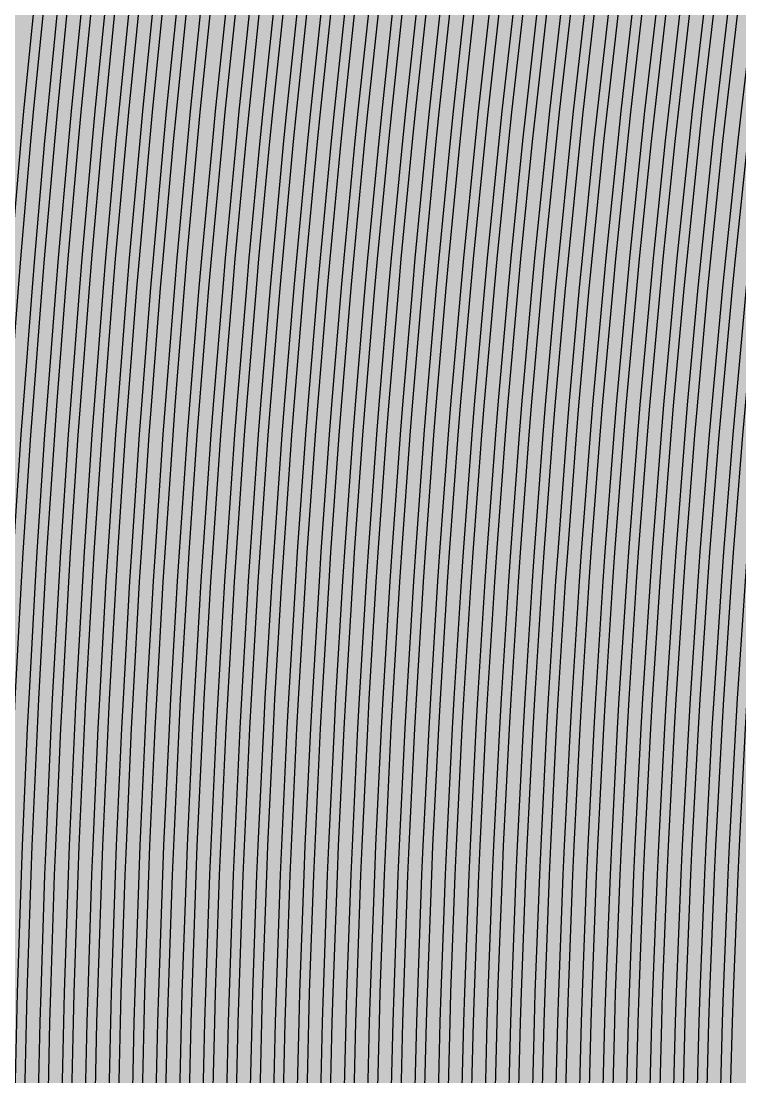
# Model space of a CAD drawing. Header units: metres. Extents: x -7220 to 10980, y -29667 to 1833.
# Drawn here: x 2803.8 to 2956.8, y -17628.4 to -17403.7 of the extents above; entities that cross this region are included whole.
import ezdxf

# ---------------------------------------------------------------- set-up
doc = ezdxf.new("R2010")
doc.units = ezdxf.units.M
doc.layers.add('Metal1', color=4, linetype='CONTINUOUS')
doc.layers.add('Polyimide', color=7, linetype='CONTINUOUS')

msp = doc.modelspace()

# ---------------------------------------------------------------- hatches: boundary and pattern name
at = {"layer": 'Polyimide'}
msp.add_hatch(color=7, dxfattribs=at).paths.add_polyline_path([(4099.45, -13861.55), (4142.64, -14152.77), (4214.18, -14438.35), (4313.36, -14715.55), (4439.24, -14981.69), (4590.59, -15234.21), (4765.97, -15470.68), (4963.68, -15688.82), (5181.82, -15886.53), (5418.29, -16061.91), (5670.81, -16213.26), (5936.95, -16339.14), (6214.15, -16438.32), (6499.73, -16509.85), (6790.95, -16553.05), (7085, -16567.5), (9980.38, -16567.5), (10058.79, -16571.35), (10136.45, -16582.87), (10212.6, -16601.95), (10286.52, -16628.4), (10357.49, -16661.96), (10424.83, -16702.32), (10487.89, -16749.09), (10546.06, -16801.81), (10598.78, -16859.98), (10645.55, -16923.04), (10685.91, -16990.38), (10719.48, -17061.35), (10745.93, -17135.27), (10765, -17211.43), (10776.52, -17289.08), (10780.38, -17367.5), (10780.38, -21957.3), (10741.61, -22012.91), (10705.97, -22070.59), (10673.58, -22130.14), (10644.53, -22191.39), (10618.92, -22254.16), (10596.82, -22318.25), (10578.3, -22383.46), (10563.41, -22449.6), (10552.21, -22516.46), (10544.72, -22583.84), (10540.97, -22651.53), (10540.97, -22719.32), (10544.72, -22787.01), (10552.21, -22854.38), (10563.41, -22921.24), (10578.3, -22987.38), (10596.82, -23052.6), (10618.92, -23116.68), (10644.53, -23179.45), (10673.58, -23240.71), (10705.97, -23300.26), (10741.61, -23357.93), (10780.38, -23413.54), (10780.38, -28667.5), (10776.52, -28745.91), (10765, -28823.57), (10745.93, -28899.73), (10719.48, -28973.65), (10685.91, -29044.62), (10645.55, -29111.96), (10598.78, -29175.01), (10546.06, -29233.19), (10487.89, -29285.91), (10424.83, -29332.68), (10357.49, -29373.04), (10286.52, -29406.6), (10212.6, -29433.05), (10136.45, -29452.13), (10058.79, -29463.65), (9980.38, -29467.5), (-6219.63, -29467.5), (-6298.04, -29463.65), (-6375.7, -29452.13), (-6451.85, -29433.05), (-6525.77, -29406.6), (-6596.74, -29373.04), (-6664.08, -29332.68), (-6727.14, -29285.91), (-6785.31, -29233.19), (-6838.03, -29175.01), (-6884.8, -29111.96), (-6925.16, -29044.62), (-6958.73, -28973.65), (-6985.18, -28899.73), (-7004.25, -28823.57), (-7015.77, -28745.91), (-7019.63, -28667.5), (-7019.63, -23426.32), (-6979.36, -23370.07), (-6942.33, -23311.63), (-6908.66, -23251.2), (-6878.45, -23188.96), (-6851.81, -23125.12), (-6828.81, -23059.88), (-6809.53, -22993.44), (-6794.04, -22926.02), (-6782.37, -22857.83), (-6774.57, -22789.09), (-6770.67, -22720.02), (-6770.67, -22650.84), (-6774.57, -22581.77), (-6782.37, -22513.03), (-6794.04, -22444.84), (-6809.53, -22377.42), (-6828.81, -22310.98), (-6851.81, -22245.74), (-6878.45, -22181.89), (-6908.66, -22119.66), (-6942.33, -22059.22), (-6979.36, -22000.79), (-7019.63, -21944.54), (-7019.63, -17367.5), (-7015.77, -17289.08), (-7004.25, -17211.43), (-6985.18, -17135.27), (-6958.73, -17061.35), (-6925.16, -16990.38), (-6884.8, -16923.04), (-6838.03, -16859.98), (-6785.31, -16801.81), (-6727.14, -16749.09), (-6664.08, -16702.32), (-6596.74, -16661.96), (-6525.77, -16628.4), (-6451.85, -16601.95), (-6375.7, -16582.87), (-6298.04, -16571.35), (-6219.63, -16567.5), (-3314, -16567.5), (-3019.95, -16553.05), (-2728.73, -16509.85), (-2443.15, -16438.32), (-2165.95, -16339.14), (-1899.81, -16213.26), (-1647.29, -16061.91), (-1410.82, -15886.53), (-1192.68, -15688.82), (-994.97, -15470.68), (-819.59, -15234.21), (-668.24, -14981.69), (-542.36, -14715.55), (-443.18, -14438.35), (-371.64, -14152.77), (-328.45, -13861.55), (-314, -13567.5), (-314, -13373.48), (-317.45, -13328.11), (-327.72, -13283.78), (-344.58, -13241.52), (-367.63, -13202.3), (-396.35, -13167.01), (-430.08, -13136.47), (-468.03, -13111.38), (-509.35, -13092.32), (-509.35, -13092.32), (-578.18, -13061.27), (-642.2, -13021.24), (-700.26, -12972.96), (-751.3, -12917.31), (-794.39, -12855.3), (-828.74, -12788.06), (-853.73, -12716.8), (-868.91, -12642.84), (-874, -12567.5), (-868.91, -12492.16), (-853.73, -12418.19), (-828.74, -12346.94), (-794.39, -12279.7), (-751.3, -12217.69), (-700.26, -12162.04), (-642.2, -12113.76), (-578.18, -12073.73), (-509.35, -12042.68), (-509.35, -12042.68), (-468.03, -12023.62), (-430.08, -11998.53), (-396.35, -11967.99), (-367.63, -11932.7), (-344.58, -11893.47), (-327.72, -11851.21), (-317.45, -11806.89), (-314, -11761.52), (-314, -11074.31), (-317.45, -11028.94), (-327.72, -10984.62), (-344.58, -10942.36), (-367.63, -10903.13), (-396.35, -10867.84), (-430.08, -10837.3), (-468.03, -10812.21), (-509.35, -10793.16), (-509.35, -10793.16), (-578.18, -10762.1), (-642.2, -10722.07), (-700.26, -10673.8), (-751.3, -10618.15), (-794.39, -10556.13), (-828.74, -10488.89), (-853.73, -10417.64), (-868.91, -10343.67), (-874, -10268.33), (-868.91, -10192.99), (-853.73, -10119.03), (-828.74, -10047.77), (-794.39, -9980.53), (-751.3, -9918.52), (-700.26, -9862.87), (-642.2, -9814.59), (-578.18, -9774.56), (-509.35, -9743.51), (-509.35, -9743.51), (-468.03, -9724.45), (-430.08, -9699.36), (-396.35, -9668.82), (-367.63, -9633.53), (-344.58, -9594.31), (-327.72, -9552.05), (-317.45, -9507.72), (-314, -9462.35), (-314, -8775.14), (-317.45, -8729.78), (-327.72, -8685.45), (-344.58, -8643.19), (-367.63, -8603.96), (-396.35, -8568.68), (-430.08, -8538.14), (-468.03, -8513.05), (-509.35, -8493.99), (-509.35, -8493.99), (-578.18, -8462.94), (-642.2, -8422.91), (-700.26, -8374.63), (-751.3, -8318.98), (-794.39, -8256.97), (-828.74, -8189.73), (-853.73, -8118.47), (-868.91, -8044.5), (-874, -7969.17), (-868.91, -7893.83), (-853.73, -7819.86), (-828.74, -7748.61), (-794.39, -7681.36), (-751.3, -7619.35), (-700.26, -7563.7), (-642.2, -7515.42), (-578.18, -7475.4), (-509.35, -7444.34), (-509.35, -7444.34), (-468.03, -7425.28), (-430.08, -7400.2), (-396.35, -7369.66), (-367.63, -7334.37), (-344.58, -7295.14), (-327.72, -7252.88), (-317.45, -7208.56), (-314, -7163.19), (-314, -6475.98), (-317.45, -6430.61), (-327.72, -6386.29), (-344.58, -6344.02), (-367.63, -6304.8), (-396.35, -6269.51), (-430.08, -6238.97), (-468.03, -6213.88), (-509.35, -6194.82), (-509.35, -6194.82), (-578.18, -6163.77), (-642.2, -6123.74), (-700.26, -6075.46), (-751.3, -6019.81), (-794.39, -5957.8), (-828.74, -5890.56), (-853.73, -5819.31), (-868.91, -5745.34), (-874, -5670), (-868.91, -5594.66), (-853.73, -5520.69), (-828.74, -5449.44), (-794.39, -5382.2), (-751.3, -5320.19), (-700.26, -5264.54), (-642.2, -5216.26), (-578.18, -5176.23), (-509.35, -5145.18), (-509.35, -5145.18), (-468.03, -5126.12), (-430.08, -5101.03), (-396.35, -5070.49), (-367.63, -5035.2), (-344.58, -4995.98), (-327.72, -4953.71), (-317.45, -4909.39), (-314, -4864.02), (-314, 380), (-314, 1532.5), (-269, 1532.5), (-268.78, 1525.63), (-268.1, 1518.79), (-266.98, 1512.02), (-265.42, 1505.32), (-263.43, 1498.75), (-261.01, 1492.32), (-258.17, 1486.06), (-254.93, 1480), (-251.3, 1474.17), (-247.3, 1468.58), (-242.94, 1463.27), (-238.25, 1458.25), (-233.23, 1453.56), (-227.92, 1449.2), (-222.33, 1445.2), (-216.5, 1441.57), (-210.44, 1438.33), (-204.18, 1435.49), (-197.75, 1433.07), (-191.18, 1431.08), (-184.48, 1429.52), (-177.71, 1428.4), (-170.87, 1427.72), (-164, 1427.5), (-157.13, 1427.72), (-150.29, 1428.4), (-143.52, 1429.52), (-136.82, 1431.08), (-130.25, 1433.07), (-123.82, 1435.49), (-117.56, 1438.33), (-111.5, 1441.57), (-105.67, 1445.2), (-100.08, 1449.2), (-94.77, 1453.56), (-89.75, 1458.25), (-85.06, 1463.27), (-80.7, 1468.58), (-76.7, 1474.17), (-73.07, 1480), (-69.83, 1486.06), (-66.99, 1492.32), (-64.57, 1498.75), (-62.58, 1505.32), (-61.02, 1512.02), (-59.9, 1518.79), (-59.22, 1525.63), (-59, 1532.5), (1786, 1532.5), (3835, 1532.5), (3835.21, 1539.04), (3835.86, 1545.55), (3836.92, 1552.01), (3838.41, 1558.38), (3840.31, 1564.64), (3842.61, 1570.77), (3845.31, 1576.73), (3848.4, 1582.5), (3851.85, 1588.06), (3855.66, 1593.38), (3859.82, 1598.43), (3864.29, 1603.21), (3869.07, 1607.68), (3874.12, 1611.84), (3879.44, 1615.65), (3885, 1619.1), (3890.77, 1622.19), (3896.73, 1624.89), (3902.86, 1627.19), (3909.12, 1629.09), (3915.49, 1630.58), (3921.95, 1631.64), (3928.46, 1632.29), (3935, 1632.5), (3941.54, 1632.29), (3948.05, 1631.64), (3954.51, 1630.58), (3960.88, 1629.09), (3967.14, 1627.19), (3973.27, 1624.89), (3979.23, 1622.19), (3985, 1619.1), (3990.56, 1615.65), (3995.88, 1611.84), (4000.93, 1607.68), (4005.71, 1603.21), (4010.18, 1598.43), (4014.34, 1593.38), (4018.15, 1588.06), (4021.6, 1582.5), (4024.69, 1576.73), (4027.39, 1570.77), (4029.69, 1564.64), (4031.59, 1558.38), (4033.08, 1552.01), (4034.14, 1545.55), (4034.79, 1539.04), (4035, 1532.5), (4085, 1532.5), (4085, 380), (4085, 330), (4085, -4864.02), (4088.45, -4909.39), (4098.72, -4953.71), (4115.58, -4995.98), (4138.63, -5035.2), (4167.35, -5070.49), (4201.08, -5101.03), (4239.03, -5126.12), (4280.35, -5145.18), (4280.35, -5145.18), (4349.18, -5176.23), (4413.2, -5216.26), (4471.26, -5264.54), (4522.3, -5320.19), (4565.39, -5382.2), (4599.74, -5449.44), (4624.73, -5520.69), (4639.91, -5594.66), (4645, -5670), (4639.91, -5745.34), (4624.73, -5819.31), (4599.74, -5890.56), (4565.39, -5957.8), (4522.3, -6019.81), (4471.26, -6075.46), (4413.2, -6123.74), (4349.18, -6163.77), (4280.35, -6194.82), (4239.03, -6213.88), (4201.08, -6238.97), (4167.35, -6269.51), (4138.63, -6304.8), (4115.58, -6344.02), (4098.72, -6386.29), (4088.45, -6430.61), (4085, -6475.98), (4085, -13567.5), (4099.45, -13861.55)])

# ---------------------------------------------------------------- linework, layer by layer
at = {"layer": 'Metal1'}
for points in [[(2791.88, -18191.69), (2791.88, -17704.18), (2791.94, -17679.19), (2791.98, -17672.93), (2792.25, -17647.94), (2792.35, -17641.68), (2792.89, -17616.69), (2793.06, -17610.43), (2793.87, -17585.44), (2794.11, -17579.18), (2795.19, -17554.19), (2795.49, -17547.93), (2796.85, -17522.94), (2797.22, -17516.68), (2798.84, -17491.69), (2799.29, -17485.42), (2801.18, -17460.44), (2801.69, -17454.17), (2803.86, -17429.19), (2804.44, -17422.92), (2806.89, -17397.94)], [(2808.88, -17398.14), (2806.43, -17423.11), (2805.86, -17429.36), (2803.69, -17454.34), (2803.18, -17460.59), (2801.28, -17485.57), (2800.84, -17491.82), (2799.22, -17516.8), (2798.84, -17523.05), (2797.49, -17548.03), (2797.19, -17554.28), (2796.1, -17579.26), (2795.87, -17585.51), (2795.06, -17610.49), (2794.89, -17616.74), (2794.35, -17641.72), (2794.25, -17647.96), (2793.98, -17672.95), (2793.94, -17679.19), (2793.88, -17704.18), (2793.88, -18191.69)], [(2796.88, -18191.69), (2796.88, -17704.18), (2796.94, -17679.19), (2796.98, -17672.93), (2797.25, -17647.94), (2797.35, -17641.68), (2797.89, -17616.69), (2798.06, -17610.43), (2798.88, -17585.44), (2799.12, -17579.18), (2800.2, -17554.19), (2800.51, -17547.93), (2801.87, -17522.94), (2802.25, -17516.68), (2803.88, -17491.69), (2804.32, -17485.42), (2806.23, -17460.44), (2806.74, -17454.17), (2808.92, -17429.19), (2809.5, -17422.92), (2811.96, -17397.93)], [(2813.95, -17398.14), (2811.49, -17423.11), (2810.91, -17429.36), (2808.73, -17454.34), (2808.22, -17460.59), (2806.32, -17485.57), (2805.87, -17491.82), (2804.24, -17516.8), (2803.87, -17523.05), (2802.51, -17548.03), (2802.2, -17554.28), (2801.12, -17579.26), (2800.88, -17585.51), (2800.06, -17610.49), (2799.89, -17616.74), (2799.35, -17641.72), (2799.25, -17647.96), (2798.98, -17672.95), (2798.94, -17679.19), (2798.88, -17704.18), (2798.88, -18191.69)], [(2801.88, -18191.69), (2801.88, -17704.18), (2801.94, -17679.19), (2801.98, -17672.93), (2802.25, -17647.94), (2802.35, -17641.68), (2802.9, -17616.69), (2803.07, -17610.43), (2803.89, -17585.44), (2804.13, -17579.18), (2805.22, -17554.19), (2805.53, -17547.93), (2806.89, -17522.94), (2807.27, -17516.67), (2808.91, -17491.69), (2809.36, -17485.42), (2811.27, -17460.44), (2811.79, -17454.17), (2813.98, -17429.18), (2814.57, -17422.92), (2817.03, -17397.93)], [(2819.02, -17398.14), (2816.56, -17423.11), (2815.97, -17429.37), (2813.78, -17454.34), (2813.27, -17460.59), (2811.35, -17485.57), (2810.91, -17491.82), (2809.27, -17516.8), (2808.89, -17523.05), (2807.53, -17548.03), (2807.22, -17554.28), (2806.13, -17579.26), (2805.89, -17585.51), (2805.07, -17610.49), (2804.9, -17616.74), (2804.35, -17641.72), (2804.25, -17647.96), (2803.98, -17672.95), (2803.94, -17679.19), (2803.88, -17704.18), (2803.88, -18191.69)], [(2806.88, -18191.69), (2806.88, -17704.18), (2806.94, -17679.19), (2806.98, -17672.93), (2807.25, -17647.94), (2807.36, -17641.68), (2807.9, -17616.69), (2808.08, -17610.43), (2808.9, -17585.44), (2809.14, -17579.18), (2810.24, -17554.19), (2810.55, -17547.93), (2811.92, -17522.94), (2812.3, -17516.67), (2813.95, -17491.69), (2814.39, -17485.42), (2816.32, -17460.43), (2816.84, -17454.17), (2819.04, -17429.18), (2819.63, -17422.92), (2822.11, -17397.93)], [(2824.1, -17398.14), (2821.62, -17423.11), (2821.03, -17429.37), (2818.83, -17454.34), (2818.31, -17460.59), (2816.39, -17485.57), (2815.94, -17491.82), (2814.29, -17516.8), (2813.92, -17523.05), (2812.54, -17548.03), (2812.23, -17554.28), (2811.14, -17579.26), (2810.9, -17585.51), (2810.08, -17610.49), (2809.9, -17616.74), (2809.36, -17641.72), (2809.25, -17647.96), (2808.98, -17672.95), (2808.94, -17679.19), (2808.88, -17704.18), (2808.88, -18191.69)], [(2811.88, -18191.69), (2811.88, -17704.18), (2811.94, -17679.19), (2811.98, -17672.93), (2812.25, -17647.94), (2812.36, -17641.68), (2812.91, -17616.69), (2813.08, -17610.43), (2813.91, -17585.44), (2814.15, -17579.18), (2815.25, -17554.19), (2815.56, -17547.93), (2816.94, -17522.94), (2817.32, -17516.67), (2818.98, -17491.69), (2819.43, -17485.42), (2821.36, -17460.43), (2821.88, -17454.17), (2824.1, -17429.18), (2824.69, -17422.92), (2827.18, -17397.93)], [(2829.17, -17398.14), (2826.68, -17423.11), (2826.09, -17429.37), (2823.88, -17454.34), (2823.36, -17460.59), (2821.42, -17485.57), (2820.98, -17491.82), (2819.32, -17516.8), (2818.94, -17523.05), (2817.56, -17548.03), (2817.25, -17554.28), (2816.15, -17579.26), (2815.91, -17585.51), (2815.08, -17610.49), (2814.91, -17616.74), (2814.36, -17641.72), (2814.25, -17647.96), (2813.98, -17672.95), (2813.94, -17679.19), (2813.88, -17704.18), (2813.88, -18191.69)], [(2816.88, -18191.69), (2816.88, -17704.18), (2816.94, -17679.19), (2816.98, -17672.93), (2817.26, -17647.94), (2817.36, -17641.68), (2817.91, -17616.69), (2818.09, -17610.43), (2818.92, -17585.44), (2819.16, -17579.18), (2820.27, -17554.19), (2820.58, -17547.93), (2821.97, -17522.94), (2822.35, -17516.67), (2824.01, -17491.68), (2824.47, -17485.42), (2826.41, -17460.43), (2826.93, -17454.17), (2829.16, -17429.18), (2829.75, -17422.92), (2832.25, -17397.93)], [(2834.24, -17398.14), (2831.74, -17423.11), (2831.15, -17429.37), (2828.93, -17454.34), (2828.4, -17460.6), (2826.46, -17485.57), (2826.01, -17491.82), (2824.35, -17516.8), (2823.96, -17523.05), (2822.58, -17548.03), (2822.27, -17554.28), (2821.16, -17579.26), (2820.92, -17585.51), (2820.09, -17610.49), (2819.91, -17616.74), (2819.36, -17641.72), (2819.26, -17647.96), (2818.98, -17672.95), (2818.94, -17679.19), (2818.88, -17704.18), (2818.88, -18191.69)], [(2821.88, -18191.69), (2821.88, -17704.18), (2821.94, -17679.19), (2821.98, -17672.93), (2822.26, -17647.94), (2822.36, -17641.68), (2822.92, -17616.69), (2823.09, -17610.43), (2823.93, -17585.44), (2824.17, -17579.18), (2825.29, -17554.19), (2825.6, -17547.93), (2826.99, -17522.94), (2827.38, -17516.67), (2829.05, -17491.68), (2829.5, -17485.42), (2831.46, -17460.43), (2831.98, -17454.17), (2834.22, -17429.18), (2834.81, -17422.92), (2837.33, -17397.93)], [(2839.32, -17398.14), (2836.8, -17423.11), (2836.21, -17429.37), (2833.97, -17454.34), (2833.45, -17460.6), (2831.5, -17485.57), (2831.04, -17491.82), (2829.37, -17516.8), (2828.99, -17523.05), (2827.6, -17548.03), (2827.28, -17554.28), (2826.17, -17579.26), (2825.93, -17585.51), (2825.09, -17610.49), (2824.92, -17616.74), (2824.36, -17641.72), (2824.26, -17647.96), (2823.98, -17672.95), (2823.94, -17679.19), (2823.88, -17704.18), (2823.88, -18191.69)], [(2826.87, -18191.69), (2826.87, -17704.18), (2826.95, -17679.19), (2826.98, -17672.93), (2827.26, -17647.94), (2827.37, -17641.68), (2827.93, -17616.69), (2828.1, -17610.43), (2828.94, -17585.44), (2829.19, -17579.18), (2830.31, -17554.19), (2830.62, -17547.93), (2832.03, -17522.93), (2832.41, -17516.67), (2834.1, -17491.68), (2834.55, -17485.42), (2836.52, -17460.43), (2837.05, -17454.17), (2839.3, -17429.18), (2839.9, -17422.92), (2842.43, -17397.93)], [(2844.42, -17398.14), (2841.89, -17423.11), (2841.29, -17429.37), (2839.04, -17454.34), (2838.51, -17460.6), (2836.55, -17485.57), (2836.09, -17491.82), (2834.41, -17516.8), (2834.02, -17523.05), (2832.62, -17548.03), (2832.31, -17554.28), (2831.19, -17579.26), (2830.94, -17585.51), (2830.1, -17610.49), (2829.93, -17616.74), (2829.37, -17641.72), (2829.26, -17647.96), (2828.98, -17672.95), (2828.95, -17679.19), (2828.87, -17704.18), (2828.87, -18191.69)], [(2831.88, -18191.69), (2831.88, -17704.18), (2831.95, -17679.19), (2831.98, -17672.93), (2832.27, -17647.94), (2832.38, -17641.68), (2832.95, -17616.69), (2833.13, -17610.43), (2833.99, -17585.44), (2834.24, -17579.18), (2835.39, -17554.18), (2835.71, -17547.92), (2837.15, -17522.93), (2837.55, -17516.67), (2839.27, -17491.68), (2839.74, -17485.42), (2841.75, -17460.43), (2842.29, -17454.17), (2844.6, -17429.18), (2845.21, -17422.91), (2847.8, -17397.93)], [(2849.79, -17398.14), (2847.2, -17423.12), (2846.59, -17429.37), (2844.28, -17454.34), (2843.74, -17460.6), (2841.73, -17485.57), (2841.26, -17491.83), (2839.54, -17516.8), (2839.15, -17523.05), (2837.71, -17548.03), (2837.39, -17554.28), (2836.24, -17579.26), (2835.99, -17585.51), (2835.13, -17610.49), (2834.95, -17616.74), (2834.38, -17641.72), (2834.27, -17647.97), (2833.98, -17672.95), (2833.95, -17679.19), (2833.88, -17704.18), (2833.88, -18191.69)], [(2836.88, -18191.69), (2836.88, -17704.18), (2836.95, -17679.19), (2836.98, -17672.93), (2837.27, -17647.94), (2837.38, -17641.68), (2837.96, -17616.69), (2838.14, -17610.43), (2839, -17585.44), (2839.25, -17579.18), (2840.41, -17554.18), (2840.73, -17547.92), (2842.17, -17522.93), (2842.57, -17516.67), (2844.3, -17491.68), (2844.77, -17485.42), (2846.8, -17460.43), (2847.34, -17454.17), (2849.65, -17429.18), (2850.27, -17422.91), (2852.88, -17397.93)], [(2854.87, -17398.14), (2852.26, -17423.12), (2851.65, -17429.37), (2849.33, -17454.35), (2848.79, -17460.6), (2846.77, -17485.57), (2846.3, -17491.83), (2844.57, -17516.8), (2844.17, -17523.05), (2842.73, -17548.03), (2842.4, -17554.28), (2841.25, -17579.26), (2841, -17585.51), (2840.14, -17610.49), (2839.96, -17616.74), (2839.38, -17641.72), (2839.27, -17647.97), (2838.98, -17672.95), (2838.95, -17679.19), (2838.88, -17704.18), (2838.88, -18191.69)], [(2841.88, -18191.69), (2841.88, -17704.18), (2841.95, -17679.19), (2841.98, -17672.93), (2842.27, -17647.94), (2842.38, -17641.68), (2842.96, -17616.69), (2843.14, -17610.43), (2844.01, -17585.43), (2844.26, -17579.18), (2845.42, -17554.18), (2845.75, -17547.92), (2847.2, -17522.93), (2847.6, -17516.67), (2849.34, -17491.68), (2849.81, -17485.42), (2851.84, -17460.43), (2852.39, -17454.17), (2854.71, -17429.18), (2855.33, -17422.91), (2857.95, -17397.93)], [(2859.94, -17398.14), (2857.32, -17423.12), (2856.7, -17429.37), (2854.38, -17454.35), (2853.83, -17460.6), (2851.8, -17485.57), (2851.33, -17491.83), (2849.59, -17516.8), (2849.19, -17523.05), (2847.75, -17548.03), (2847.42, -17554.28), (2846.26, -17579.26), (2846.01, -17585.51), (2845.14, -17610.49), (2844.96, -17616.74), (2844.38, -17641.72), (2844.27, -17647.97), (2843.98, -17672.95), (2843.95, -17679.19), (2843.88, -17704.18), (2843.88, -18191.69)], [(2846.88, -18191.69), (2846.88, -17704.18), (2846.95, -17679.19), (2846.98, -17672.93), (2847.28, -17647.94), (2847.38, -17641.68), (2847.97, -17616.69), (2848.15, -17610.43), (2849.02, -17585.43), (2849.28, -17579.18), (2850.44, -17554.18), (2850.77, -17547.92), (2852.22, -17522.93), (2852.62, -17516.67), (2854.37, -17491.68), (2854.85, -17485.42), (2856.89, -17460.43), (2857.44, -17454.17), (2859.77, -17429.18), (2860.39, -17422.91), (2863.02, -17397.93)], [(2865.01, -17398.15), (2862.38, -17423.12), (2861.76, -17429.37), (2859.43, -17454.35), (2858.88, -17460.6), (2856.84, -17485.58), (2856.37, -17491.83), (2854.62, -17516.8), (2854.22, -17523.06), (2852.76, -17548.03), (2852.44, -17554.28), (2851.27, -17579.26), (2851.02, -17585.51), (2850.15, -17610.49), (2849.97, -17616.74), (2849.38, -17641.72), (2849.28, -17647.97), (2848.98, -17672.95), (2848.95, -17679.19), (2848.88, -17704.18), (2848.88, -18191.69)], [(2851.88, -18191.69), (2851.88, -17704.18), (2851.95, -17679.19), (2851.98, -17672.93), (2852.28, -17647.94), (2852.39, -17641.68), (2852.97, -17616.69), (2853.15, -17610.43), (2854.03, -17585.43), (2854.29, -17579.18), (2855.46, -17554.18), (2855.78, -17547.92), (2857.25, -17522.93), (2857.65, -17516.67), (2859.41, -17491.68), (2859.88, -17485.42), (2861.93, -17460.43), (2862.48, -17454.17), (2864.83, -17429.18), (2865.46, -17422.91), (2868.1, -17397.93)], [(2870.09, -17398.15), (2867.44, -17423.12), (2866.82, -17429.37), (2864.48, -17454.35), (2863.93, -17460.6), (2861.88, -17485.58), (2861.4, -17491.83), (2859.65, -17516.8), (2859.24, -17523.06), (2857.78, -17548.03), (2857.45, -17554.28), (2856.28, -17579.26), (2856.03, -17585.51), (2855.15, -17610.49), (2854.97, -17616.74), (2854.39, -17641.72), (2854.28, -17647.97), (2853.98, -17672.95), (2853.95, -17679.19), (2853.88, -17704.18), (2853.88, -18191.69)], [(2856.88, -18191.69), (2856.88, -17704.18), (2856.95, -17679.19), (2856.99, -17672.93), (2857.28, -17647.94), (2857.39, -17641.68), (2857.98, -17616.69), (2858.16, -17610.43), (2859.04, -17585.43), (2859.3, -17579.18), (2860.47, -17554.18), (2860.8, -17547.92), (2862.27, -17522.93), (2862.68, -17516.67), (2864.44, -17491.68), (2864.92, -17485.42), (2866.98, -17460.43), (2867.53, -17454.16), (2869.89, -17429.18), (2870.52, -17422.91), (2873.17, -17397.93)], [(2875.16, -17398.15), (2872.51, -17423.12), (2871.88, -17429.37), (2869.52, -17454.35), (2868.97, -17460.6), (2866.91, -17485.58), (2866.43, -17491.83), (2864.67, -17516.81), (2864.27, -17523.06), (2862.8, -17548.03), (2862.47, -17554.28), (2861.3, -17579.26), (2861.04, -17585.51), (2860.16, -17610.49), (2859.98, -17616.74), (2859.39, -17641.72), (2859.28, -17647.97), (2858.99, -17672.95), (2858.95, -17679.19), (2858.88, -17704.18), (2858.88, -18191.69)], [(2861.88, -18191.69), (2861.88, -17704.18), (2861.95, -17679.19), (2861.99, -17672.93), (2862.28, -17647.94), (2862.39, -17641.68), (2862.98, -17616.69), (2863.17, -17610.43), (2864.05, -17585.43), (2864.31, -17579.18), (2865.49, -17554.18), (2865.82, -17547.92), (2867.3, -17522.93), (2867.7, -17516.67), (2869.47, -17491.68), (2869.95, -17485.42), (2872.02, -17460.43), (2872.58, -17454.16), (2874.95, -17429.18), (2875.58, -17422.91), (2878.24, -17397.93)], [(2880.23, -17398.15), (2877.57, -17423.12), (2876.94, -17429.37), (2874.57, -17454.35), (2874.02, -17460.6), (2871.95, -17485.58), (2871.47, -17491.83), (2869.7, -17516.81), (2869.29, -17523.06), (2867.82, -17548.03), (2867.49, -17554.28), (2866.31, -17579.26), (2866.05, -17585.51), (2865.16, -17610.49), (2864.98, -17616.74), (2864.39, -17641.72), (2864.28, -17647.97), (2863.99, -17672.95), (2863.95, -17679.19), (2863.88, -17704.18), (2863.88, -18191.69)], [(2866.87, -18191.69), (2866.87, -17704.18), (2866.95, -17679.19), (2866.99, -17672.93), (2867.28, -17647.94), (2867.39, -17641.68), (2867.99, -17616.69), (2868.17, -17610.43), (2869.06, -17585.43), (2869.32, -17579.18), (2870.5, -17554.18), (2870.84, -17547.92), (2872.32, -17522.93), (2872.73, -17516.67), (2874.51, -17491.68), (2874.99, -17485.42), (2877.07, -17460.43), (2877.63, -17454.16), (2880.01, -17429.18), (2880.64, -17422.91), (2883.32, -17397.93)], [(2885.31, -17398.15), (2882.63, -17423.12), (2882, -17429.37), (2879.62, -17454.35), (2879.06, -17460.6), (2876.98, -17485.58), (2876.5, -17491.83), (2874.72, -17516.81), (2874.32, -17523.06), (2872.83, -17548.03), (2872.5, -17554.28), (2871.32, -17579.26), (2871.06, -17585.51), (2870.17, -17610.49), (2869.99, -17616.74), (2869.39, -17641.72), (2869.28, -17647.97), (2868.99, -17672.95), (2868.95, -17679.19), (2868.87, -17704.18), (2868.87, -18191.69)], [(2871.88, -18191.69), (2871.88, -17704.18), (2871.95, -17679.19), (2871.99, -17672.93), (2872.28, -17647.94), (2872.4, -17641.68), (2872.99, -17616.69), (2873.18, -17610.43), (2874.07, -17585.43), (2874.33, -17579.17), (2875.52, -17554.18), (2875.86, -17547.92), (2877.34, -17522.93), (2877.75, -17516.67), (2879.54, -17491.68), (2880.03, -17485.42), (2882.11, -17460.43), (2882.68, -17454.16), (2885.06, -17429.18), (2885.7, -17422.91), (2888.39, -17397.93)], [(2890.38, -17398.15), (2887.69, -17423.12), (2887.05, -17429.38), (2884.67, -17454.35), (2884.11, -17460.6), (2882.02, -17485.58), (2881.54, -17491.83), (2879.75, -17516.81), (2879.34, -17523.06), (2877.85, -17548.03), (2877.52, -17554.28), (2876.33, -17579.26), (2876.07, -17585.51), (2875.18, -17610.49), (2874.99, -17616.74), (2874.4, -17641.72), (2874.28, -17647.97), (2873.99, -17672.95), (2873.95, -17679.19), (2873.88, -17704.18), (2873.88, -18191.69)], [(2876.88, -18191.69), (2876.88, -17704.18), (2876.95, -17679.19), (2876.99, -17672.93), (2877.29, -17647.94), (2877.4, -17641.68), (2878, -17616.69), (2878.18, -17610.43), (2879.08, -17585.43), (2879.34, -17579.17), (2880.54, -17554.18), (2880.87, -17547.92), (2882.37, -17522.93), (2882.78, -17516.67), (2884.58, -17491.68), (2885.06, -17485.42), (2887.16, -17460.43), (2887.72, -17454.16), (2890.12, -17429.18), (2890.76, -17422.91), (2893.46, -17397.93)], [(2895.45, -17398.15), (2892.75, -17423.12), (2892.11, -17429.38), (2889.72, -17454.35), (2889.15, -17460.6), (2887.06, -17485.58), (2886.57, -17491.83), (2884.78, -17516.81), (2884.36, -17523.06), (2882.87, -17548.04), (2882.53, -17554.28), (2881.34, -17579.26), (2881.08, -17585.51), (2880.18, -17610.49), (2880, -17616.74), (2879.4, -17641.72), (2879.29, -17647.97), (2878.99, -17672.95), (2878.95, -17679.19), (2878.88, -17704.18), (2878.88, -18191.69)], [(2881.88, -18191.69), (2881.88, -17704.18), (2881.95, -17679.19), (2881.99, -17672.93), (2882.29, -17647.94), (2882.4, -17641.68), (2883, -17616.69), (2883.19, -17610.43), (2884.09, -17585.43), (2884.36, -17579.17), (2885.56, -17554.18), (2885.9, -17547.92), (2887.4, -17522.93), (2887.82, -17516.67), (2889.62, -17491.68), (2890.11, -17485.42), (2892.22, -17460.43), (2892.79, -17454.16), (2895.2, -17429.18), (2895.85, -17422.91), (2898.57, -17397.93)], [(2900.55, -17398.15), (2897.84, -17423.12), (2897.19, -17429.38), (2894.78, -17454.35), (2894.21, -17460.6), (2892.11, -17485.58), (2891.62, -17491.83), (2889.81, -17516.81), (2889.4, -17523.06), (2887.89, -17548.04), (2887.56, -17554.28), (2886.35, -17579.26), (2886.09, -17585.51), (2885.19, -17610.49), (2885, -17616.74), (2884.4, -17641.72), (2884.29, -17647.97), (2883.99, -17672.95), (2883.95, -17679.19), (2883.88, -17704.18), (2883.88, -18191.69)], [(2886.88, -18191.69), (2886.88, -17704.18), (2886.95, -17679.19), (2886.99, -17672.93), (2887.3, -17647.94), (2887.41, -17641.68), (2888.03, -17616.68), (2888.22, -17610.43), (2889.14, -17585.43), (2889.41, -17579.17), (2890.64, -17554.18), (2890.99, -17547.92), (2892.53, -17522.93), (2892.95, -17516.67), (2894.8, -17491.68), (2895.3, -17485.41), (2897.46, -17460.43), (2898.04, -17454.16), (2900.5, -17429.18), (2901.16, -17422.91), (2903.94, -17397.93)], [(2905.93, -17398.15), (2903.15, -17423.12), (2902.49, -17429.38), (2900.03, -17454.35), (2899.45, -17460.61), (2897.29, -17485.58), (2896.79, -17491.83), (2894.95, -17516.81), (2894.52, -17523.06), (2892.98, -17548.04), (2892.64, -17554.29), (2891.41, -17579.27), (2891.14, -17585.51), (2890.22, -17610.49), (2890.03, -17616.74), (2889.41, -17641.72), (2889.3, -17647.97), (2888.99, -17672.95), (2888.95, -17679.2), (2888.88, -17704.18), (2888.88, -18191.69)], [(2891.88, -18191.69), (2891.88, -17704.18), (2891.95, -17679.19), (2891.99, -17672.93), (2892.3, -17647.94), (2892.42, -17641.68), (2893.03, -17616.68), (2893.23, -17610.43), (2894.15, -17585.43), (2894.42, -17579.17), (2895.66, -17554.18), (2896.01, -17547.92), (2897.55, -17522.93), (2897.98, -17516.67), (2899.83, -17491.68), (2900.34, -17485.41), (2902.5, -17460.43), (2903.08, -17454.16), (2905.56, -17429.18), (2906.22, -17422.91), (2909.01, -17397.93)], [(2911, -17398.15), (2908.21, -17423.12), (2907.55, -17429.38), (2905.07, -17454.35), (2904.49, -17460.61), (2902.33, -17485.58), (2901.83, -17491.83), (2899.97, -17516.81), (2899.55, -17523.06), (2898, -17548.04), (2897.65, -17554.29), (2896.42, -17579.27), (2896.15, -17585.51), (2895.23, -17610.49), (2895.03, -17616.74), (2894.42, -17641.72), (2894.3, -17647.97), (2893.99, -17672.95), (2893.95, -17679.2), (2893.88, -17704.18), (2893.88, -18191.69)], [(2896.88, -18191.69), (2896.88, -17704.18), (2896.95, -17679.19), (2896.99, -17672.93), (2897.3, -17647.94), (2897.42, -17641.68), (2898.04, -17616.68), (2898.23, -17610.43), (2899.16, -17585.43), (2899.43, -17579.17), (2900.67, -17554.18), (2901.02, -17547.92), (2902.57, -17522.93), (2903, -17516.67), (2904.86, -17491.68), (2905.37, -17485.41), (2907.55, -17460.43), (2908.13, -17454.16), (2910.62, -17429.18), (2911.28, -17422.91), (2914.09, -17397.92)], [(2916.07, -17398.15), (2913.27, -17423.12), (2912.61, -17429.38), (2910.12, -17454.35), (2909.54, -17460.61), (2907.36, -17485.58), (2906.86, -17491.83), (2905, -17516.81), (2904.57, -17523.06), (2903.02, -17548.04), (2902.67, -17554.29), (2901.43, -17579.27), (2901.16, -17585.51), (2900.23, -17610.49), (2900.04, -17616.74), (2899.42, -17641.72), (2899.3, -17647.97), (2898.99, -17672.95), (2898.95, -17679.2), (2898.88, -17704.18), (2898.88, -18191.69)], [(2901.88, -18191.69), (2901.88, -17704.18), (2901.95, -17679.19), (2901.99, -17672.93), (2902.3, -17647.94), (2902.42, -17641.68), (2903.04, -17616.68), (2903.24, -17610.43), (2904.17, -17585.43), (2904.44, -17579.17), (2905.69, -17554.18), (2906.04, -17547.92), (2907.6, -17522.93), (2908.03, -17516.67), (2909.9, -17491.68), (2910.41, -17485.41), (2912.59, -17460.43), (2913.18, -17454.16), (2915.68, -17429.18), (2916.35, -17422.91), (2919.16, -17397.92)], [(2921.15, -17398.15), (2918.33, -17423.12), (2917.67, -17429.38), (2915.17, -17454.35), (2914.58, -17460.61), (2912.4, -17485.58), (2911.89, -17491.83), (2910.02, -17516.81), (2909.59, -17523.06), (2908.04, -17548.04), (2907.69, -17554.29), (2906.44, -17579.27), (2906.17, -17585.51), (2905.24, -17610.49), (2905.04, -17616.74), (2904.42, -17641.72), (2904.3, -17647.97), (2903.99, -17672.95), (2903.95, -17679.2), (2903.88, -17704.18), (2903.88, -18191.69)], [(2906.87, -18191.69), (2906.87, -17704.18), (2906.95, -17679.19), (2906.99, -17672.93), (2907.31, -17647.94), (2907.42, -17641.68), (2908.05, -17616.68), (2908.24, -17610.43), (2909.18, -17585.43), (2909.46, -17579.17), (2910.71, -17554.18), (2911.06, -17547.92), (2912.62, -17522.93), (2913.05, -17516.67), (2914.93, -17491.68), (2915.44, -17485.41), (2917.64, -17460.43), (2918.23, -17454.16), (2920.74, -17429.18), (2921.41, -17422.91), (2924.23, -17397.92)], [(2926.22, -17398.16), (2923.39, -17423.12), (2922.73, -17429.38), (2920.22, -17454.35), (2919.63, -17460.61), (2917.44, -17485.58), (2916.93, -17491.83), (2915.05, -17516.81), (2914.62, -17523.06), (2913.06, -17548.04), (2912.7, -17554.29), (2911.45, -17579.27), (2911.18, -17585.51), (2910.24, -17610.49), (2910.05, -17616.74), (2909.42, -17641.72), (2909.31, -17647.97), (2908.99, -17672.95), (2908.95, -17679.2), (2908.87, -17704.18), (2908.87, -18191.69)], [(2911.87, -18191.69), (2911.87, -17704.18), (2911.95, -17679.19), (2911.99, -17672.93), (2912.31, -17647.94), (2912.43, -17641.68), (2913.05, -17616.68), (2913.25, -17610.43), (2914.19, -17585.43), (2914.47, -17579.17), (2915.72, -17554.18), (2916.08, -17547.92), (2917.65, -17522.93), (2918.08, -17516.67), (2919.97, -17491.68), (2920.48, -17485.41), (2922.68, -17460.43), (2923.28, -17454.16), (2925.8, -17429.18), (2926.47, -17422.91), (2929.31, -17397.92)], [(2931.29, -17398.16), (2928.46, -17423.12), (2927.79, -17429.38), (2925.27, -17454.35), (2924.67, -17460.61), (2922.47, -17485.58), (2921.96, -17491.84), (2920.08, -17516.81), (2919.64, -17523.06), (2918.07, -17548.04), (2917.72, -17554.29), (2916.46, -17579.27), (2916.19, -17585.51), (2915.25, -17610.49), (2915.05, -17616.74), (2914.42, -17641.72), (2914.31, -17647.97), (2913.99, -17672.95), (2913.95, -17679.2), (2913.87, -17704.18), (2913.87, -18191.69)], [(2916.88, -18191.69), (2916.88, -17704.18), (2916.95, -17679.19), (2916.99, -17672.93), (2917.31, -17647.94), (2917.43, -17641.68), (2918.06, -17616.68), (2918.26, -17610.43), (2919.2, -17585.43), (2919.48, -17579.17), (2920.74, -17554.18), (2921.09, -17547.92), (2922.67, -17522.93), (2923.11, -17516.67), (2925, -17491.68), (2925.52, -17485.41), (2927.73, -17460.43), (2928.32, -17454.16), (2930.85, -17429.18), (2931.53, -17422.9), (2934.38, -17397.92)], [(2936.37, -17398.16), (2933.52, -17423.13), (2932.84, -17429.38), (2930.31, -17454.35), (2929.72, -17460.61), (2927.51, -17485.58), (2926.99, -17491.84), (2925.1, -17516.81), (2924.67, -17523.06), (2923.09, -17548.04), (2922.74, -17554.29), (2921.47, -17579.27), (2921.2, -17585.51), (2920.25, -17610.49), (2920.06, -17616.74), (2919.43, -17641.72), (2919.31, -17647.97), (2918.99, -17672.95), (2918.95, -17679.2), (2918.88, -17704.18), (2918.88, -18191.69)], [(2921.88, -18191.69), (2921.88, -17704.18), (2921.95, -17679.19), (2921.99, -17672.93), (2922.31, -17647.94), (2922.43, -17641.68), (2923.06, -17616.68), (2923.26, -17610.43), (2924.21, -17585.43), (2924.49, -17579.17), (2925.75, -17554.18), (2926.11, -17547.92), (2927.7, -17522.93), (2928.13, -17516.66), (2930.04, -17491.68), (2930.55, -17485.41), (2932.77, -17460.43), (2933.37, -17454.16), (2935.91, -17429.17), (2936.59, -17422.9), (2939.45, -17397.92)], [(2941.44, -17398.16), (2938.58, -17423.13), (2937.9, -17429.38), (2935.36, -17454.35), (2934.77, -17460.61), (2932.54, -17485.58), (2932.03, -17491.84), (2930.13, -17516.81), (2929.69, -17523.06), (2928.11, -17548.04), (2927.75, -17554.29), (2926.49, -17579.27), (2926.21, -17585.51), (2925.26, -17610.5), (2925.06, -17616.74), (2924.43, -17641.72), (2924.31, -17647.97), (2923.99, -17672.95), (2923.95, -17679.2), (2923.88, -17704.18), (2923.88, -18191.69)], [(2926.88, -18191.69), (2926.88, -17704.18), (2926.95, -17679.19), (2926.99, -17672.93), (2927.31, -17647.94), (2927.43, -17641.68), (2928.07, -17616.68), (2928.27, -17610.43), (2929.22, -17585.43), (2929.5, -17579.17), (2930.77, -17554.18), (2931.13, -17547.92), (2932.72, -17522.93), (2933.16, -17516.66), (2935.07, -17491.68), (2935.59, -17485.41), (2937.82, -17460.43), (2938.42, -17454.16), (2940.97, -17429.17), (2941.65, -17422.9), (2944.53, -17397.92)], [(2946.51, -17398.16), (2943.64, -17423.13), (2942.96, -17429.38), (2940.41, -17454.35), (2939.81, -17460.61), (2937.58, -17485.58), (2937.06, -17491.84), (2935.15, -17516.81), (2934.72, -17523.06), (2933.13, -17548.04), (2932.77, -17554.29), (2931.5, -17579.27), (2931.22, -17585.51), (2930.27, -17610.5), (2930.07, -17616.74), (2929.43, -17641.72), (2929.31, -17647.97), (2928.99, -17672.95), (2928.95, -17679.2), (2928.88, -17704.18), (2928.88, -18191.69)], [(2931.88, -18191.69), (2931.88, -17704.18), (2931.96, -17679.19), (2932, -17672.93), (2932.31, -17647.94), (2932.43, -17641.68), (2933.07, -17616.68), (2933.27, -17610.43), (2934.23, -17585.43), (2934.51, -17579.17), (2935.79, -17554.18), (2936.15, -17547.92), (2937.74, -17522.93), (2938.19, -17516.66), (2940.1, -17491.68), (2940.62, -17485.41), (2942.86, -17460.43), (2943.47, -17454.16), (2946.03, -17429.17), (2946.71, -17422.9), (2949.6, -17397.92)], [(2951.59, -17398.16), (2948.7, -17423.13), (2948.02, -17429.38), (2945.46, -17454.35), (2944.86, -17460.61), (2942.62, -17485.58), (2942.1, -17491.84), (2940.18, -17516.81), (2939.74, -17523.06), (2938.14, -17548.04), (2937.78, -17554.29), (2936.51, -17579.27), (2936.23, -17585.52), (2935.27, -17610.5), (2935.07, -17616.74), (2934.43, -17641.72), (2934.31, -17647.97), (2933.99, -17672.95), (2933.95, -17679.2), (2933.88, -17704.18), (2933.88, -18191.69)], [(2936.88, -18191.69), (2936.88, -17704.18), (2936.96, -17679.19), (2937, -17672.93), (2937.32, -17647.94), (2937.44, -17641.68), (2938.08, -17616.68), (2938.28, -17610.43), (2939.24, -17585.43), (2939.52, -17579.17), (2940.81, -17554.18), (2941.17, -17547.92), (2942.78, -17522.93), (2943.22, -17516.66), (2945.15, -17491.68), (2945.67, -17485.41), (2947.93, -17460.43), (2948.53, -17454.16), (2951.11, -17429.17), (2951.8, -17422.9), (2954.7, -17397.92)], [(2956.69, -17398.16), (2953.79, -17423.13), (2953.1, -17429.39), (2950.52, -17454.36), (2949.92, -17460.61), (2947.67, -17485.58), (2947.14, -17491.84), (2945.22, -17516.81), (2944.77, -17523.06), (2943.17, -17548.04), (2942.81, -17554.29), (2941.52, -17579.27), (2941.24, -17585.52), (2940.28, -17610.5), (2940.08, -17616.74), (2939.44, -17641.72), (2939.32, -17647.97), (2939, -17672.95), (2938.96, -17679.2), (2938.88, -17704.18), (2938.88, -18191.69)], [(2941.88, -18191.69), (2941.88, -17704.18), (2941.96, -17679.19), (2942, -17672.93), (2942.33, -17647.94), (2942.45, -17641.68), (2943.1, -17616.68), (2943.31, -17610.42), (2944.29, -17585.43), (2944.58, -17579.17), (2945.89, -17554.18), (2946.26, -17547.92), (2947.9, -17522.93), (2948.35, -17516.66), (2950.32, -17491.68), (2950.86, -17485.41), (2953.16, -17460.42), (2953.78, -17454.15), (2956.41, -17429.17), (2957.11, -17422.9), (2960.08, -17397.92)], [(2962.06, -17398.16), (2959.1, -17423.13), (2958.4, -17429.39), (2955.77, -17454.36), (2955.15, -17460.61), (2952.85, -17485.59), (2952.32, -17491.84), (2950.35, -17516.81), (2949.9, -17523.07), (2948.26, -17548.04), (2947.89, -17554.29), (2946.58, -17579.27), (2946.29, -17585.52), (2945.31, -17610.5), (2945.1, -17616.74), (2944.45, -17641.72), (2944.33, -17647.97), (2944, -17672.95), (2943.96, -17679.2), (2943.88, -17704.18), (2943.88, -18191.69)], [(2946.88, -18191.69), (2946.88, -17704.18), (2946.96, -17679.19), (2947, -17672.93), (2947.33, -17647.94), (2947.45, -17641.68), (2948.11, -17616.68), (2948.32, -17610.42), (2949.3, -17585.43), (2949.59, -17579.17), (2950.91, -17554.18), (2951.28, -17547.92), (2952.93, -17522.93), (2953.38, -17516.66), (2955.36, -17491.68), (2955.9, -17485.41), (2958.21, -17460.42), (2958.83, -17454.15), (2961.47, -17429.17), (2962.17, -17422.9), (2965.15, -17397.92)], [(2967.14, -17398.16), (2964.16, -17423.13), (2963.46, -17429.39), (2960.82, -17454.36), (2960.2, -17460.61), (2957.89, -17485.59), (2957.35, -17491.84), (2955.38, -17516.81), (2954.92, -17523.07), (2953.28, -17548.04), (2952.91, -17554.29), (2951.59, -17579.27), (2951.3, -17585.52), (2950.31, -17610.5), (2950.11, -17616.74), (2949.45, -17641.72), (2949.33, -17647.97), (2949, -17672.95), (2948.96, -17679.2), (2948.88, -17704.18), (2948.88, -18191.69)], [(2951.87, -18191.69), (2951.87, -17704.18), (2951.96, -17679.19), (2952, -17672.93), (2952.33, -17647.94), (2952.45, -17641.68), (2953.11, -17616.68), (2953.32, -17610.42), (2954.31, -17585.43), (2954.6, -17579.17), (2955.92, -17554.18), (2956.3, -17547.92), (2957.95, -17522.93), (2958.41, -17516.66), (2960.39, -17491.68), (2960.93, -17485.41), (2963.25, -17460.42), (2963.87, -17454.15), (2966.53, -17429.17), (2967.24, -17422.9), (2970.22, -17397.92)], [(2972.21, -17398.16), (2969.22, -17423.13), (2968.52, -17429.39), (2965.86, -17454.36), (2965.24, -17460.61), (2962.92, -17485.59), (2962.39, -17491.84), (2960.4, -17516.81), (2959.95, -17523.07), (2958.29, -17548.04), (2957.92, -17554.29), (2956.6, -17579.27), (2956.31, -17585.52), (2955.32, -17610.5), (2955.11, -17616.74), (2954.45, -17641.72), (2954.33, -17647.97), (2954, -17672.95), (2953.96, -17679.2), (2953.87, -17704.18), (2953.87, -18191.69)]]:
    msp.add_lwpolyline(points, dxfattribs=at)

doc.saveas('drawing.dxf')
